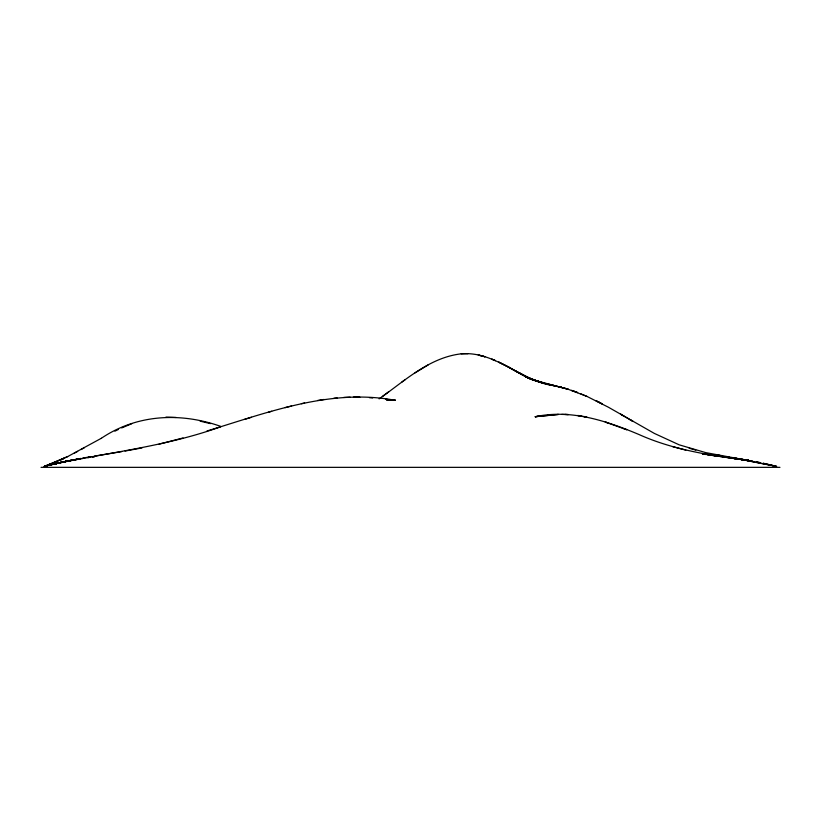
<?xml version="1.0" encoding="UTF-8"?>
<svg xmlns="http://www.w3.org/2000/svg" width="821" height="821" viewBox="0 0 821 821"><rect width="100%" height="100%" fill="white"/><g stroke="black" fill="none" stroke-linecap="round" stroke-linejoin="round"><path stroke-width="1.23" d="M535.189 380.739L528.55 378.05L508.64 367.069C522.967 376.008 538.33 383.048 555.088 385.819C521.366 382.052 496.356 350.854 461.186 353.83C429.075 357.566 404.466 381.118 379.097 398.883M388.692 391.771L382.299 396.533M401.838 382.063L405.133 379.682M415.026 372.878L428.213 364.883M67.62 456.609L47.659 465.353L50.994 464.419L44.355 466.369L50.994 464.46L44.355 466.451L50.994 464.44L44.355 466.369L67.62 456.609L101.363 438.27M81.053 449.539L84.44 447.671M101.363 438.27C137.045 414.112 180.836 412.275 220.685 426.356M74.28 453.192L77.667 451.386M114.899 431.169L118.286 429.516M121.672 427.946L131.822 423.698M54.319 462.705L47.659 465.333L57.644 461.289L44.355 466.359L50.994 464.522L47.659 465.435L57.644 461.299M47.659 465.25L50.994 464.122M50.994 464.378L44.355 466.441L50.994 464.327L47.659 465.476L63.186 461.956L47.659 465.476C105.386 452.72 164.723 446.973 220.685 426.787M206.995 430.974C267.728 412.532 330.668 388.148 395.24 400.32M251.493 417.294L244.648 419.387M268.334 412.286L271.689 411.311M183.042 437.952L159.048 444.182M57.644 463.29L54.319 464.009L60.97 462.439L47.659 465.517L63.186 461.946M47.659 465.507L60.97 462.397L57.644 463.157M285.092 407.637L291.599 405.974M54.319 463.937L60.97 462.551L54.319 463.937L60.97 462.562L57.644 463.27M301.358 403.686L304.612 402.978M77.667 459.021L60.97 462.387L81.053 458.395M74.28 459.657L60.97 462.387L81.053 458.672L64.295 461.679L74.28 459.832M64.295 461.669L67.62 461.002M141.982 447.927L125.059 451.057M84.44 457.79L91.203 456.63M121.672 451.642L94.589 456.076M317.624 400.474L324.131 399.447M538.504 416.288L535.189 416.699L558.413 414.451L535.189 416.729C570.893 409.002 606.421 420.783 639.015 434.535C673.949 450.226 712.002 455.634 749.614 460.684L722.644 456.692L726.021 457.174M333.89 398.236L337.144 397.918M386.568 400.258L395.24 400.299L388.692 400.125M461.186 353.82L467.929 353.707M343.65 397.446L350.167 397.179M41.05 467.344L779.95 467.344M391.945 400.094L395.24 400.258L388.692 399.683M353.42 397.128L359.885 397.2M165.904 417.109L176.187 417.458M561.728 414.4L568.358 414.554L565.043 414.42M369.491 397.713L372.693 397.98M391.945 400.012L385.501 399.304L388.692 399.653M737.248 459.072L739.495 459.37M726.021 457.307L723.773 457.01L749.614 460.714L729.387 457.677L736.129 458.682L729.387 457.738L732.753 458.139M722.644 456.856L712.536 455.46M715.902 455.932L719.278 456.394L712.536 455.46M746.238 460.407L776.584 466.42L732.753 457.779L749.614 460.684L739.495 458.929M580.775 415.939L577.717 415.477L586.892 417.099L583.834 416.473M719.278 456.199L705.803 454.085M742.872 459.678L752.98 461.33L732.753 457.769M746.238 460.078L705.803 452.638L679.203 444.838L654.368 433.426L608.32 407.175L586.892 396.379L568.358 389.339L531.864 379.518L518.595 372.672L531.864 379.528M726.021 456.609L729.387 457.194M719.278 455.398L722.644 456.014L715.902 454.752M200.15 421.163L210.422 423.615M773.208 465.558L763.099 463.26L776.584 466.431M685.822 450.134L672.789 446.675M561.728 387.42L558.413 386.609L565.043 388.374L548.459 384.249L561.728 387.471M695.818 450.154L689.158 448.225M518.595 372.621L531.864 379.456L545.134 383.448L531.864 379.446L525.235 376.459L541.819 382.678M608.32 423.041L605.251 422.045L626.741 429.742L623.673 428.562M535.189 380.616L538.504 381.724L528.55 378.05L521.91 374.592M580.775 393.803L586.892 396.399M525.235 376.387L528.55 377.937L525.235 376.295M515.28 370.723L521.91 374.479M623.673 415.939L620.604 414.153L632.878 421.327L629.81 419.521M64.295 458.241L60.97 459.801L64.295 458.241M84.44 458.139L82.182 458.498L84.44 458.139M90.074 457.276L87.816 457.615L90.074 457.276M94.589 456.62L92.332 456.948L94.589 456.62M732.753 458.221L729.387 457.738L736.129 458.682L732.753 458.2M711.407 455.296L706.922 454.649L711.407 455.306M746.238 460.242L739.495 459.155L749.614 460.776L746.238 460.212M705.803 454.475L702.478 453.951L705.803 454.475M749.614 460.694L742.872 459.503L749.614 460.673M759.723 462.572L756.357 461.936L759.723 462.582M481.64 355.832L478.212 355.041L485.067 356.807L481.64 355.832M568.358 389.339L565.043 388.364L568.358 389.349M574.649 391.443L571.519 390.375L577.717 392.602L574.649 391.443M531.864 379.374L528.55 378.132L531.864 379.374M495.35 360.604L491.923 359.198L495.35 360.604M502.011 363.641L498.696 362.082L508.64 367.079L502.011 363.682M599.125 402.269L596.067 400.73L602.183 403.881L599.125 402.269"/></g></svg>
